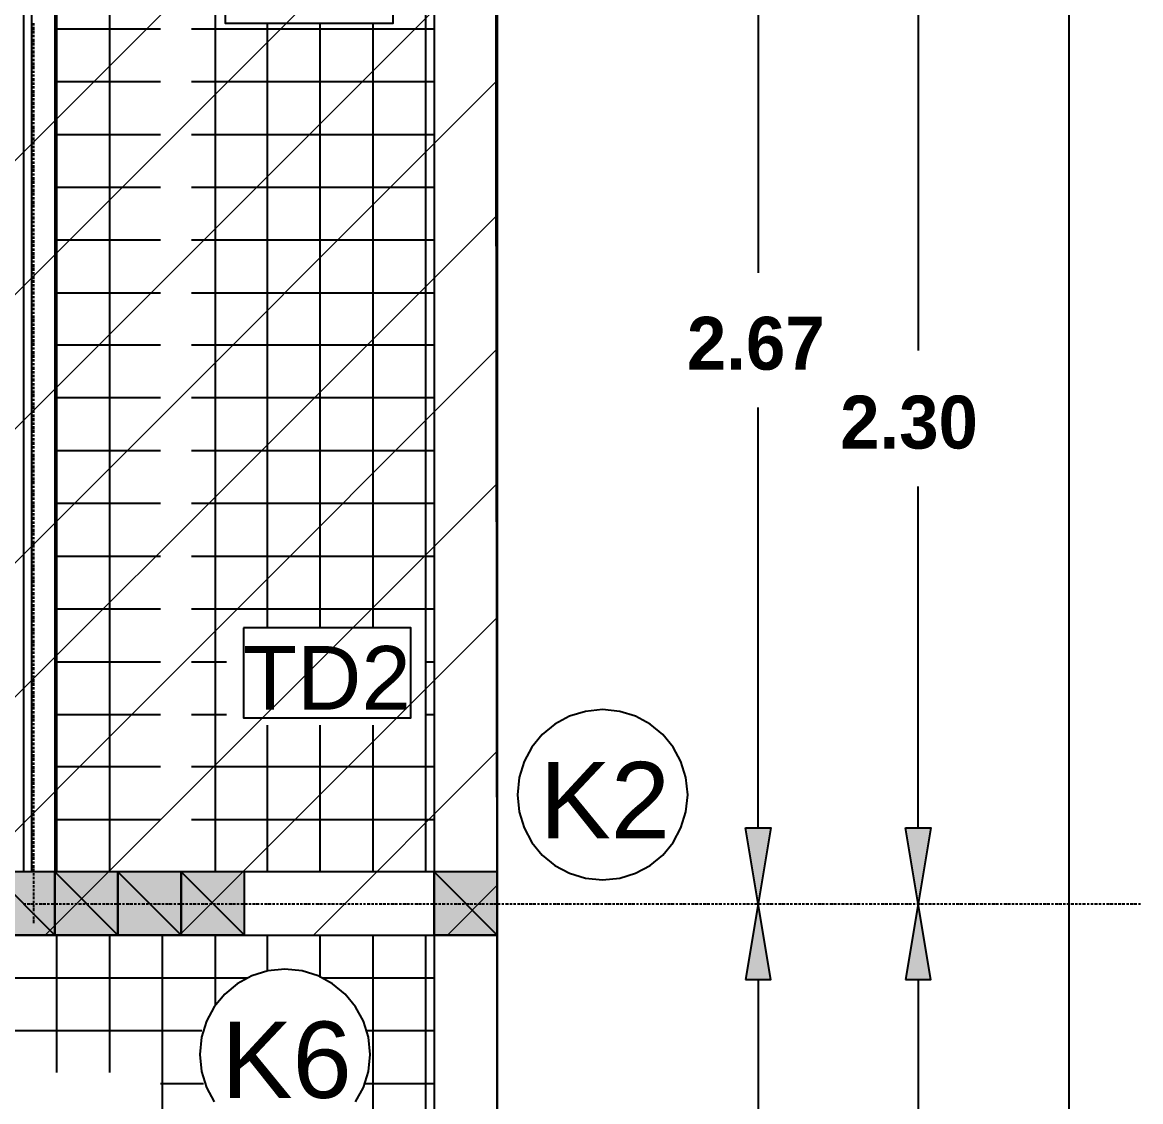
# Model space of a CAD drawing. Header units: metres. Extents: x 2.9 to 42.8, y 1.7 to 28.7.
# Drawn here: x 11.505 to 14.157, y 10.83 to 13.39 of the extents above; entities that cross this region are included whole.
import ezdxf

# ---------------------------------------------------------------- set-up
doc = ezdxf.new("R2010")
doc.units = ezdxf.units.M
for name, color, linetype in [('AMARILLO', 2, 'Continuous'), ('MAGENTA', 6, 'Continuous'), ('NEGRO', 7, 'Continuous'), ('RELLENO_MAGENTA', 6, 'Continuous'), ('RELLENO_ROJO', 1, 'Continuous'), ('ROJO', 1, 'Continuous'), ('TEXTO', 7, 'Continuous')]:
    doc.layers.add(name, color=color, linetype=linetype)
doc.layers.add('RGB_147_149_152', color=7, linetype='Continuous', true_color=0x939598)
doc.styles.add('ArialMT', font='arial.ttf')
doc.styles.add('CityBlueprint', font='cityb___.ttf')

msp = doc.modelspace()

# ---------------------------------------------------------------- hatches: boundary and pattern name
at = {"layer": 'RELLENO_MAGENTA'}
h = msp.add_hatch(color=256, dxfattribs=at)
h.dxf.hatch_style = 1
h.paths.add_polyline_path([(11.5817, 11.3753), (11.4318, 11.3753), (11.5817, 11.2254), (11.5817, 11.3753)])
h.paths.add_polyline_path([(11.4318, 11.3753), (11.5817, 11.2254), (11.4318, 11.2254), (11.4318, 11.3753)])
h = msp.add_hatch(color=256, dxfattribs=at)
h.dxf.hatch_style = 1
h.paths.add_polyline_path([(11.5817, 11.3753), (11.4318, 11.3753), (11.5817, 11.2254), (11.5817, 11.3753)])
h.paths.add_polyline_path([(11.4318, 11.3753), (11.5817, 11.2254), (11.4318, 11.2254), (11.4318, 11.3753)])
h = msp.add_hatch(color=256, dxfattribs=at)
h.dxf.hatch_style = 1
h.paths.add_polyline_path([(11.7316, 11.3753), (11.5817, 11.3753), (11.7316, 11.2254), (11.7316, 11.3753)])
h.paths.add_polyline_path([(11.5817, 11.3753), (11.7316, 11.2254), (11.5817, 11.2254), (11.5817, 11.3753)])
h = msp.add_hatch(color=256, dxfattribs=at)
h.dxf.hatch_style = 1
h.paths.add_polyline_path([(11.8816, 11.3753), (11.7316, 11.3753), (11.8816, 11.2254), (11.8816, 11.3753)])
h.paths.add_polyline_path([(11.7316, 11.3753), (11.8816, 11.2254), (11.7316, 11.2254), (11.7316, 11.3753)])
h = msp.add_hatch(color=256, dxfattribs=at)
h.dxf.hatch_style = 1
h.paths.add_polyline_path([(12.0315, 11.3753), (11.8816, 11.3753), (12.0315, 11.2254), (12.0315, 11.3753)])
h.paths.add_polyline_path([(11.8816, 11.3753), (12.0315, 11.2254), (11.8816, 11.2254), (11.8816, 11.3753)])
h = msp.add_hatch(color=256, dxfattribs=at)
h.dxf.hatch_style = 1
h.paths.add_polyline_path([(12.6312, 11.3753), (12.4813, 11.3753), (12.6312, 11.2254), (12.6312, 11.3753)])
h.paths.add_polyline_path([(12.4813, 11.3753), (12.6312, 11.2254), (12.4813, 11.2254), (12.4813, 11.3753)])
at = {"layer": 'RELLENO_ROJO'}
h = msp.add_hatch(color=256, dxfattribs=at)
h.dxf.hatch_style = 1
h.paths.add_polyline_path([(13.2203, 11.4794), (13.2803, 11.4794), (13.2503, 11.2995), (13.2203, 11.4794)])
h = msp.add_hatch(color=256, dxfattribs=at)
h.dxf.hatch_style = 1
h.paths.add_polyline_path([(13.5996, 11.4794), (13.6596, 11.4794), (13.6296, 11.2995), (13.5996, 11.4794)])
h = msp.add_hatch(color=256, dxfattribs=at)
h.dxf.hatch_style = 1
h.paths.add_polyline_path([(13.2203, 11.1196), (13.2803, 11.1196), (13.2503, 11.2995), (13.2203, 11.1196)])
h = msp.add_hatch(color=256, dxfattribs=at)
h.dxf.hatch_style = 1
h.paths.add_polyline_path([(13.5996, 11.1196), (13.6596, 11.1196), (13.6296, 11.2995), (13.5996, 11.1196)])

# ---------------------------------------------------------------- linework, layer by layer
at = {"layer": 'AMARILLO', "lineweight": -3}
for points in [[(11.527, 16.1749), (11.527, 11.3753)], [(11.5323, 13.3826), (11.5323, 13.3879)], [(11.5323, 13.372), (11.5323, 13.3791)], [(11.5323, 13.3632), (11.5323, 13.3703)], [(12.6312, 13.3809), (12.6312, 13.3879)], [(12.6312, 13.372), (12.6312, 13.3791)], [(12.6312, 13.3632), (12.6312, 13.3685)], [(11.5323, 13.3544), (11.5323, 13.3597)], [(11.5323, 13.3438), (11.5323, 13.3509)], [(11.5323, 13.335), (11.5323, 13.3421)], [(12.6312, 13.3526), (12.6312, 13.3597)], [(12.6312, 13.3438), (12.6312, 13.3509)], [(12.6312, 13.335), (12.6312, 13.3403)], [(11.5323, 13.3262), (11.5323, 13.3315)], [(11.5323, 13.3156), (11.5323, 13.3227)], [(11.5323, 13.3068), (11.5323, 13.3138)], [(12.6312, 13.3262), (12.6312, 13.3315)], [(12.6312, 13.3156), (12.6312, 13.3227)], [(11.5323, 13.298), (11.5323, 13.3033)], [(11.5323, 13.2874), (11.5323, 13.2944)], [(12.6312, 13.3068), (12.6312, 13.3121)], [(12.6312, 13.298), (12.6312, 13.3033)], [(12.6312, 13.2874), (12.6312, 13.2944)], [(11.5323, 13.2786), (11.5323, 13.2856)], [(11.5323, 13.2697), (11.5323, 13.275)], [(11.5323, 13.2609), (11.5323, 13.2662)], [(12.6312, 13.2786), (12.6312, 13.2856)], [(12.6312, 13.2697), (12.6312, 13.275)], [(12.6312, 13.2592), (12.6312, 13.2662)], [(11.5323, 13.2503), (11.5323, 13.2574)], [(11.5323, 13.2415), (11.5323, 13.2468)], [(11.5323, 13.2327), (11.5323, 13.238)], [(12.6312, 13.2503), (12.6312, 13.2574)], [(12.6312, 13.2415), (12.6312, 13.2468)], [(12.6312, 13.2309), (12.6312, 13.238)], [(11.5323, 13.2221), (11.5323, 13.2292)], [(11.5323, 13.2133), (11.5323, 13.2203)], [(11.5323, 13.2045), (11.5323, 13.2098)], [(12.6312, 13.2221), (12.6312, 13.2292)], [(12.6312, 13.2133), (12.6312, 13.2186)], [(12.6312, 13.2027), (12.6312, 13.2098)], [(11.5323, 13.1939), (11.5323, 13.2009)], [(11.5323, 13.1851), (11.5323, 13.1921)], [(11.5323, 13.1762), (11.5323, 13.1815)], [(12.6312, 13.1939), (12.6312, 13.2009)], [(12.6312, 13.1851), (12.6312, 13.1904)], [(12.6312, 13.1762), (12.6312, 13.1815)], [(11.5323, 13.1657), (11.5323, 13.1727)], [(11.5323, 13.1568), (11.5323, 13.1639)], [(12.6312, 13.1657), (12.6312, 13.1727)], [(12.6312, 13.1568), (12.6312, 13.1621)], [(11.5323, 13.148), (11.5323, 13.1533)], [(11.5323, 13.1374), (11.5323, 13.1445)], [(11.5323, 13.1286), (11.5323, 13.1357)], [(12.6312, 13.148), (12.6312, 13.1533)], [(12.6312, 13.1374), (12.6312, 13.1445)], [(12.6312, 13.1286), (12.6312, 13.1339)], [(11.5323, 13.1198), (11.5323, 13.1251)], [(11.5323, 13.1092), (11.5323, 13.1163)], [(11.5323, 13.1004), (11.5323, 13.1075)], [(12.6312, 13.1198), (12.6312, 13.1251)], [(12.6312, 13.1092), (12.6312, 13.1163)], [(12.6312, 13.1004), (12.6312, 13.1075)], [(11.5323, 13.0916), (11.5323, 13.0969)], [(11.5323, 13.0828), (11.5323, 13.0881)], [(11.5323, 13.0722), (11.5323, 13.0792)], [(12.6312, 13.0916), (12.6312, 13.0969)], [(12.6312, 13.081), (12.6312, 13.0881)], [(12.6312, 13.0722), (12.6312, 13.0792)], [(11.5323, 13.0634), (11.5323, 13.0687)], [(11.5323, 13.0545), (11.5323, 13.0598)], [(11.5323, 13.044), (11.5323, 13.051)], [(12.6312, 13.0634), (12.6312, 13.0687)], [(12.6312, 13.0528), (12.6312, 13.0598)], [(12.6312, 13.044), (12.6312, 13.051)], [(11.5323, 13.0351), (11.5323, 13.0422)], [(11.5323, 13.0263), (11.5323, 13.0316)], [(11.5323, 13.0157), (11.5323, 13.0228)], [(12.6312, 13.0351), (12.6312, 13.0404)], [(12.6312, 13.0246), (12.6312, 13.0316)], [(12.6312, 13.0157), (12.6312, 13.0228)], [(11.5323, 13.0069), (11.5323, 13.014)], [(11.5323, 12.9981), (11.5323, 13.0034)], [(12.6312, 13.0069), (12.6312, 13.0122)], [(12.6312, 12.9981), (12.6312, 13.0034)], [(11.5323, 12.9875), (11.5323, 12.9946)], [(11.5323, 12.9787), (11.5323, 12.9858)], [(11.5323, 12.9699), (11.5323, 12.9752)], [(12.6312, 12.9875), (12.6312, 12.9946)], [(12.6312, 12.9787), (12.6312, 12.984)], [(12.6312, 12.9699), (12.6312, 12.9752)], [(11.5323, 12.9593), (11.5323, 12.9663)], [(11.5323, 12.9505), (11.5323, 12.9575)], [(11.5323, 12.9417), (11.5323, 12.9469)], [(12.6312, 12.9593), (12.6312, 12.9663)], [(12.6312, 12.9505), (12.6312, 12.9558)], [(12.6312, 12.9417), (12.6312, 12.9469)], [(11.5323, 12.9328), (11.5323, 12.9381)], [(11.5323, 12.9223), (11.5323, 12.9293)], [(11.5323, 12.9134), (11.5323, 12.9187)], [(12.6312, 12.9311), (12.6312, 12.9381)], [(12.6312, 12.9223), (12.6312, 12.9293)], [(12.6312, 12.9134), (12.6312, 12.9187)], [(11.5323, 12.9046), (11.5323, 12.9099)], [(11.5323, 12.894), (11.5323, 12.9011)], [(11.5323, 12.8852), (11.5323, 12.8905)], [(12.6312, 12.9028), (12.6312, 12.9099)], [(12.6312, 12.894), (12.6312, 12.9011)], [(12.6312, 12.8852), (12.6312, 12.8905)], [(11.5323, 12.8764), (11.5323, 12.8817)], [(11.5323, 12.8658), (11.5323, 12.8729)], [(11.5323, 12.857), (11.5323, 12.864)], [(12.6312, 12.8746), (12.6312, 12.8817)], [(12.6312, 12.8658), (12.6312, 12.8729)], [(11.5323, 12.8482), (11.5323, 12.8535)], [(11.5323, 12.8376), (11.5323, 12.8446)], [(12.6312, 12.857), (12.6312, 12.8623)], [(12.6312, 12.8464), (12.6312, 12.8535)], [(12.6312, 12.8376), (12.6312, 12.8446)], [(11.5323, 12.8288), (11.5323, 12.8358)], [(11.5323, 12.8199), (11.5323, 12.8252)], [(11.5323, 12.8094), (11.5323, 12.8164)], [(12.6312, 12.8288), (12.6312, 12.8341)], [(12.6312, 12.8199), (12.6312, 12.8252)], [(12.6312, 12.8094), (12.6312, 12.8164)], [(11.5323, 12.8005), (11.5323, 12.8076)], [(11.5323, 12.7917), (11.5323, 12.797)], [(11.5323, 12.7811), (11.5323, 12.7882)], [(12.6312, 12.8005), (12.6312, 12.8058)], [(12.6312, 12.7917), (12.6312, 12.797)], [(12.6312, 12.7811), (12.6312, 12.7882)], [(11.5323, 12.7723), (11.5323, 12.7794)], [(11.5323, 12.7635), (11.5323, 12.7688)], [(11.5323, 12.7547), (11.5323, 12.76)], [(12.6312, 12.7723), (12.6312, 12.7776)], [(12.6312, 12.7635), (12.6312, 12.7688)], [(12.6312, 12.7529), (12.6312, 12.76)], [(11.5323, 12.7441), (11.5323, 12.7512)], [(11.5323, 12.7353), (11.5323, 12.7406)], [(11.5323, 12.7265), (11.5323, 12.7317)], [(12.6312, 12.7441), (12.6312, 12.7512)], [(12.6312, 12.7353), (12.6312, 12.7406)], [(12.6312, 12.7247), (12.6312, 12.7317)], [(11.5323, 12.7159), (11.5323, 12.7229)], [(11.5323, 12.7071), (11.5323, 12.7123)], [(11.5323, 12.6982), (11.5323, 12.7035)], [(12.6312, 12.7159), (12.6312, 12.7229)], [(12.6312, 12.7071), (12.6312, 12.7123)], [(12.6312, 12.6965), (12.6312, 12.7035)], [(11.5323, 12.6877), (11.5323, 12.6947)], [(11.5323, 12.6788), (11.5323, 12.6859)], [(12.6312, 12.6877), (12.6312, 12.6947)], [(12.6312, 12.6788), (12.6312, 12.6841)], [(11.5323, 12.67), (11.5323, 12.6753)], [(11.5323, 12.6594), (11.5323, 12.6665)], [(11.5323, 12.6506), (11.5323, 12.6577)], [(12.6312, 12.6683), (12.6312, 12.6753)], [(12.6312, 12.6594), (12.6312, 12.6665)], [(12.6312, 12.6506), (12.6312, 12.6559)], [(11.5323, 12.6418), (11.5323, 12.6471)], [(11.5323, 12.6312), (11.5323, 12.6383)], [(11.5323, 12.6224), (11.5323, 12.6294)], [(12.6312, 12.6418), (12.6312, 12.6471)], [(12.6312, 12.6312), (12.6312, 12.6383)], [(12.6312, 12.6224), (12.6312, 12.6277)], [(11.5323, 12.6136), (11.5323, 12.6189)], [(11.5323, 12.603), (11.5323, 12.61)], [(11.5323, 12.5942), (11.5323, 12.6012)], [(12.6312, 12.6136), (12.6312, 12.6189)], [(12.6312, 12.603), (12.6312, 12.61)], [(12.6312, 12.5942), (12.6312, 12.6012)], [(11.5323, 12.5853), (11.5323, 12.5906)], [(11.5323, 12.5765), (11.5323, 12.5818)], [(11.5323, 12.5659), (11.5323, 12.573)], [(12.6312, 12.5853), (12.6312, 12.5906)], [(12.6312, 12.5748), (12.6312, 12.5818)], [(12.6312, 12.5659), (12.6312, 12.573)], [(11.5323, 12.5571), (11.5323, 12.5624)], [(11.5323, 12.5483), (11.5323, 12.5536)], [(11.5323, 12.5377), (11.5323, 12.5448)], [(12.6312, 12.5571), (12.6312, 12.5624)], [(12.6312, 12.5465), (12.6312, 12.5536)], [(12.6312, 12.5377), (12.6312, 12.5448)], [(11.5323, 12.5289), (11.5323, 12.5342)], [(11.5323, 12.5201), (11.5323, 12.5254)], [(12.6312, 12.5289), (12.6312, 12.5342)], [(12.6312, 12.5183), (12.6312, 12.5254)], [(11.5323, 12.5095), (11.5323, 12.5166)], [(11.5323, 12.5007), (11.5323, 12.5077)], [(11.5323, 12.4919), (11.5323, 12.4972)], [(12.6312, 12.5095), (12.6312, 12.5166)], [(12.6312, 12.5007), (12.6312, 12.506)], [(12.6312, 12.4901), (12.6312, 12.4972)], [(11.5323, 12.4813), (11.5323, 12.4883)], [(11.5323, 12.4725), (11.5323, 12.4795)], [(11.5323, 12.4636), (11.5323, 12.4689)], [(12.6312, 12.4813), (12.6312, 12.4883)], [(12.6312, 12.4725), (12.6312, 12.4778)], [(12.6312, 12.4636), (12.6312, 12.4689)], [(11.5323, 12.4531), (11.5323, 12.4601)], [(11.5323, 12.4442), (11.5323, 12.4513)], [(11.5323, 12.4354), (11.5323, 12.4407)], [(12.6312, 12.4531), (12.6312, 12.4601)], [(12.6312, 12.4442), (12.6312, 12.4495)], [(12.6312, 12.4354), (12.6312, 12.4407)], [(11.5323, 12.4248), (11.5323, 12.4319)], [(11.5323, 12.416), (11.5323, 12.4231)], [(11.5323, 12.4072), (11.5323, 12.4125)], [(12.6312, 12.4248), (12.6312, 12.4319)], [(12.6312, 12.416), (12.6312, 12.4231)], [(12.6312, 12.4072), (12.6312, 12.4125)], [(11.5323, 12.3984), (11.5323, 12.4037)], [(11.5323, 12.3878), (11.5323, 12.3948)], [(12.6312, 12.3966), (12.6312, 12.4037)], [(12.6312, 12.3878), (12.6312, 12.3948)], [(11.5323, 12.379), (11.5323, 12.3843)], [(11.5323, 12.3702), (11.5323, 12.3754)], [(11.5323, 12.3596), (11.5323, 12.3666)], [(12.6312, 12.379), (12.6312, 12.3843)], [(12.6312, 12.3684), (12.6312, 12.3754)], [(12.6312, 12.3596), (12.6312, 12.3666)], [(11.5323, 12.3507), (11.5323, 12.3578)], [(11.5323, 12.3419), (11.5323, 12.3472)], [(11.5323, 12.3313), (11.5323, 12.3384)], [(12.6312, 12.3507), (12.6312, 12.356)], [(12.6312, 12.3402), (12.6312, 12.3472)], [(12.6312, 12.3313), (12.6312, 12.3384)], [(11.5323, 12.3225), (11.5323, 12.3296)], [(11.5323, 12.3137), (11.5323, 12.319)], [(11.5323, 12.3031), (11.5323, 12.3102)], [(12.6312, 12.3225), (12.6312, 12.3278)], [(12.6312, 12.3137), (12.6312, 12.319)], [(12.6312, 12.3031), (12.6312, 12.3102)], [(11.5323, 12.2943), (11.5323, 12.3014)], [(11.5323, 12.2855), (11.5323, 12.2908)], [(11.5323, 12.2749), (11.5323, 12.282)], [(12.6312, 12.2943), (12.6312, 12.2996)], [(12.6312, 12.2855), (12.6312, 12.2908)], [(12.6312, 12.2749), (12.6312, 12.282)], [(11.5323, 12.2661), (11.5323, 12.2731)], [(11.5323, 12.2573), (11.5323, 12.2626)], [(11.5323, 12.2467), (11.5323, 12.2537)], [(12.6312, 12.2661), (12.6312, 12.2714)], [(12.6312, 12.2573), (12.6312, 12.2626)], [(12.6312, 12.2467), (12.6312, 12.2537)], [(11.5323, 12.2379), (11.5323, 12.2449)], [(11.5323, 12.229), (11.5323, 12.2343)], [(12.6312, 12.2379), (12.6312, 12.2449)], [(12.6312, 12.229), (12.6312, 12.2343)], [(11.5323, 12.2202), (11.5323, 12.2255)], [(11.5323, 12.2096), (11.5323, 12.2167)], [(11.5323, 12.2008), (11.5323, 12.2061)], [(12.6312, 12.2185), (12.6312, 12.2255)], [(12.6312, 12.2096), (12.6312, 12.2167)], [(12.6312, 12.2008), (12.6312, 12.2061)], [(11.5323, 12.192), (11.5323, 12.1973)], [(11.5323, 12.1814), (11.5323, 12.1885)], [(11.5323, 12.1726), (11.5323, 12.1797)], [(12.6312, 12.1902), (12.6312, 12.1973)], [(12.6312, 12.1814), (12.6312, 12.1885)], [(12.6312, 12.1726), (12.6312, 12.1779)], [(11.5323, 12.1638), (11.5323, 12.1691)], [(11.5323, 12.1532), (11.5323, 12.1603)], [(11.5323, 12.1444), (11.5323, 12.1514)], [(12.6312, 12.162), (12.6312, 12.1691)], [(12.6312, 12.1532), (12.6312, 12.1603)], [(12.6312, 12.1444), (12.6312, 12.1497)], [(11.5323, 12.1356), (11.5323, 12.1408)], [(11.5323, 12.125), (11.5323, 12.132)], [(11.5323, 12.1162), (11.5323, 12.1232)], [(12.6312, 12.1356), (12.6312, 12.1408)], [(12.6312, 12.125), (12.6312, 12.132)], [(12.6312, 12.1162), (12.6312, 12.1214)], [(11.5323, 12.1073), (11.5323, 12.1126)], [(11.5323, 12.0968), (11.5323, 12.1038)], [(11.5323, 12.0879), (11.5323, 12.095)], [(12.6312, 12.1073), (12.6312, 12.1126)], [(12.6312, 12.0968), (12.6312, 12.1038)], [(11.5323, 12.0791), (11.5323, 12.0844)], [(11.5323, 12.0685), (11.5323, 12.0756)], [(12.6312, 12.0879), (12.6312, 12.0932)], [(12.6312, 12.0791), (12.6312, 12.0844)], [(12.6312, 12.0685), (12.6312, 12.0756)], [(11.5323, 12.0597), (11.5323, 12.0668)], [(11.5323, 12.0509), (11.5323, 12.0562)], [(11.5323, 12.0421), (11.5323, 12.0474)], [(12.6312, 12.0597), (12.6312, 12.0668)], [(12.6312, 12.0509), (12.6312, 12.0562)], [(12.6312, 12.0403), (12.6312, 12.0474)], [(11.5323, 12.0315), (11.5323, 12.0385)], [(11.5323, 12.0227), (11.5323, 12.028)], [(11.5323, 12.0138), (11.5323, 12.0191)], [(12.6312, 12.0315), (12.6312, 12.0385)], [(12.6312, 12.0227), (12.6312, 12.028)], [(12.6312, 12.0121), (12.6312, 12.0191)], [(11.5323, 12.0033), (11.5323, 12.0103)], [(11.5323, 11.9944), (11.5323, 12.0015)], [(11.5323, 11.9856), (11.5323, 11.9909)], [(12.6312, 12.0033), (12.6312, 12.0103)], [(12.6312, 11.9944), (12.6312, 11.9997)], [(12.6312, 11.9839), (12.6312, 11.9909)], [(11.5323, 11.975), (11.5323, 11.9821)], [(11.5323, 11.9662), (11.5323, 11.9733)], [(11.5323, 11.9574), (11.5323, 11.9627)], [(12.6312, 11.975), (12.6312, 11.9821)], [(12.6312, 11.9662), (12.6312, 11.9715)], [(12.6312, 11.9574), (12.6312, 11.9627)], [(11.5323, 11.9468), (11.5323, 11.9539)], [(11.5323, 11.938), (11.5323, 11.9451)], [(11.5323, 11.9292), (11.5323, 11.9345)], [(12.6312, 11.9468), (12.6312, 11.9539)], [(12.6312, 11.938), (12.6312, 11.9433)], [(12.6312, 11.9292), (12.6312, 11.9345)], [(11.5323, 11.9186), (11.5323, 11.9257)], [(11.5323, 11.9098), (11.5323, 11.9168)], [(12.6312, 11.9186), (12.6312, 11.9257)], [(12.6312, 11.9098), (12.6312, 11.9151)], [(11.5323, 11.901), (11.5323, 11.9062)], [(11.5323, 11.8921), (11.5323, 11.8974)], [(11.5323, 11.8816), (11.5323, 11.8886)], [(12.6312, 11.901), (12.6312, 11.9062)], [(12.6312, 11.8904), (12.6312, 11.8974)], [(12.6312, 11.8816), (12.6312, 11.8886)], [(11.5323, 11.8727), (11.5323, 11.878)], [(11.5323, 11.8639), (11.5323, 11.8692)], [(11.5323, 11.8533), (11.5323, 11.8604)], [(12.6312, 11.8727), (12.6312, 11.878)], [(12.6312, 11.8622), (12.6312, 11.8692)], [(12.6312, 11.8533), (12.6312, 11.8604)], [(11.5323, 11.8445), (11.5323, 11.8498)], [(11.5323, 11.8357), (11.5323, 11.841)], [(11.5323, 11.8251), (11.5323, 11.8322)], [(12.6312, 11.8445), (12.6312, 11.8498)], [(12.6312, 11.8339), (12.6312, 11.841)], [(12.6312, 11.8251), (12.6312, 11.8322)], [(11.5323, 11.8163), (11.5323, 11.8233)], [(11.5323, 11.8075), (11.5323, 11.8128)], [(11.5323, 11.7969), (11.5323, 11.8039)], [(12.6312, 11.8163), (12.6312, 11.8216)], [(12.6312, 11.8057), (12.6312, 11.8128)], [(12.6312, 11.7969), (12.6312, 11.8039)], [(11.5323, 11.7881), (11.5323, 11.7951)], [(11.5323, 11.7793), (11.5323, 11.7845)], [(11.5323, 11.7687), (11.5323, 11.7757)], [(12.6312, 11.7881), (12.6312, 11.7934)], [(12.6312, 11.7793), (12.6312, 11.7845)], [(12.6312, 11.7687), (12.6312, 11.7757)], [(11.5323, 11.7598), (11.5323, 11.7669)], [(11.5323, 11.751), (11.5323, 11.7563)], [(12.6312, 11.7598), (12.6312, 11.7651)], [(12.6312, 11.751), (12.6312, 11.7563)], [(11.5323, 11.7404), (11.5323, 11.7475)], [(11.5323, 11.7316), (11.5323, 11.7387)], [(11.5323, 11.7228), (11.5323, 11.7281)], [(12.6312, 11.7404), (12.6312, 11.7475)], [(12.6312, 11.7316), (12.6312, 11.7369)], [(12.6312, 11.7228), (12.6312, 11.7281)], [(11.5323, 11.714), (11.5323, 11.7193)], [(11.5323, 11.7034), (11.5323, 11.7105)], [(11.5323, 11.6946), (11.5323, 11.6999)], [(12.6312, 11.7122), (12.6312, 11.7193)], [(12.6312, 11.7034), (12.6312, 11.7105)], [(12.6312, 11.6946), (12.6312, 11.6999)], [(11.5323, 11.6858), (11.5323, 11.6911)], [(11.5323, 11.6752), (11.5323, 11.6822)], [(11.5323, 11.6664), (11.5323, 11.6717)], [(12.6312, 11.684), (12.6312, 11.6911)], [(12.6312, 11.6752), (12.6312, 11.6822)], [(12.6312, 11.6664), (12.6312, 11.6717)], [(11.5323, 11.6575), (11.5323, 11.6628)], [(11.5323, 11.647), (11.5323, 11.654)], [(11.5323, 11.6381), (11.5323, 11.6452)], [(12.6312, 11.6558), (12.6312, 11.6628)], [(12.6312, 11.647), (12.6312, 11.654)], [(12.6312, 11.6381), (12.6312, 11.6434)], [(11.5323, 11.6293), (11.5323, 11.6346)], [(11.5323, 11.6187), (11.5323, 11.6258)], [(11.5323, 11.6099), (11.5323, 11.617)], [(12.6312, 11.6276), (12.6312, 11.6346)], [(12.6312, 11.6187), (12.6312, 11.6258)], [(11.5323, 11.6011), (11.5323, 11.6064)], [(11.5323, 11.5905), (11.5323, 11.5976)], [(12.6312, 11.6099), (12.6312, 11.6152)], [(12.6312, 11.6011), (12.6312, 11.6064)], [(12.6312, 11.5905), (12.6312, 11.5976)], [(11.5323, 11.5817), (11.5323, 11.5887)], [(11.5323, 11.5729), (11.5323, 11.5782)], [(11.5323, 11.5623), (11.5323, 11.5693)], [(12.6312, 11.5817), (12.6312, 11.587)], [(12.6312, 11.5729), (12.6312, 11.5782)], [(12.6312, 11.5623), (12.6312, 11.5693)], [(11.5323, 11.5535), (11.5323, 11.5605)], [(11.5323, 11.5447), (11.5323, 11.5499)], [(11.5323, 11.5358), (11.5323, 11.5411)], [(12.6312, 11.5535), (12.6312, 11.5605)], [(12.6312, 11.5447), (12.6312, 11.5499)], [(12.6312, 11.5341), (12.6312, 11.5411)], [(11.5323, 11.5253), (11.5323, 11.5323)], [(11.5323, 11.5164), (11.5323, 11.5217)], [(11.5323, 11.5076), (11.5323, 11.5129)], [(12.6312, 11.5253), (12.6312, 11.5323)], [(12.6312, 11.5164), (12.6312, 11.5217)], [(12.6312, 11.5058), (12.6312, 11.5129)], [(11.5323, 11.497), (11.5323, 11.5041)], [(11.5323, 11.4882), (11.5323, 11.4935)], [(11.5323, 11.4794), (11.5323, 11.4847)], [(12.6312, 11.497), (12.6312, 11.5041)], [(12.6312, 11.4882), (12.6312, 11.4935)], [(12.6312, 11.4776), (12.6312, 11.4847)], [(11.5323, 11.4688), (11.5323, 11.4759)], [(11.5323, 11.46), (11.5323, 11.467)], [(12.6312, 11.4688), (12.6312, 11.4759)], [(12.6312, 11.46), (12.6312, 11.4653)], [(11.5323, 11.4512), (11.5323, 11.4565)], [(11.5323, 11.4406), (11.5323, 11.4476)], [(11.5323, 11.4318), (11.5323, 11.4388)], [(12.6312, 11.4494), (12.6312, 11.4565)], [(12.6312, 11.4406), (12.6312, 11.4476)], [(12.6312, 11.4318), (12.6312, 11.4371)], [(11.5323, 11.4229), (11.5323, 11.4282)], [(11.5323, 11.4124), (11.5323, 11.4194)], [(11.5323, 11.4035), (11.5323, 11.4106)], [(12.6312, 11.4229), (12.6312, 11.4282)], [(12.6312, 11.4124), (12.6312, 11.4194)], [(12.6312, 11.4035), (12.6312, 11.4088)], [(11.5323, 11.3947), (11.5323, 11.4)], [(11.5323, 11.3841), (11.5323, 11.3912)], [(11.5323, 11.3753), (11.5323, 11.3824)], [(12.6312, 11.3947), (12.6312, 11.4)], [(12.6312, 11.3841), (12.6312, 11.3912)], [(12.6312, 11.3753), (12.6312, 11.3824)], [(11.5323, 11.3665), (11.5323, 11.3718)], [(11.5323, 11.3577), (11.5323, 11.363)], [(11.5323, 11.3471), (11.5323, 11.3542)], [(12.6312, 11.3665), (12.6312, 11.3718)], [(12.6312, 11.3559), (12.6312, 11.363)], [(12.6312, 11.3471), (12.6312, 11.3542)], [(11.5323, 11.3383), (11.5323, 11.3436)], [(11.5323, 11.3295), (11.5323, 11.3348)], [(11.5323, 11.3189), (11.5323, 11.3259)], [(12.6312, 11.3383), (12.6312, 11.3436)], [(12.6312, 11.3277), (12.6312, 11.3348)], [(12.6312, 11.3189), (12.6312, 11.3259)], [(11.5076, 11.2995), (11.5129, 11.2995)], [(11.5164, 11.2995), (11.5235, 11.2995)], [(11.5253, 11.2995), (11.5323, 11.2995)], [(11.5323, 11.3101), (11.5323, 11.3171)], [(11.5323, 11.3012), (11.5323, 11.3065)], [(11.5358, 11.2995), (11.5411, 11.2995)], [(11.5447, 11.2995), (11.5517, 11.2995)], [(11.5535, 11.2995), (11.5605, 11.2995)], [(11.5641, 11.2995), (11.5693, 11.2995)], [(11.5729, 11.2995), (11.5799, 11.2995)], [(11.5817, 11.2995), (11.5887, 11.2995)], [(11.5923, 11.2995), (11.5976, 11.2995)], [(11.6011, 11.2995), (11.6064, 11.2995)], [(11.6099, 11.2995), (11.617, 11.2995)], [(11.6205, 11.2995), (11.6258, 11.2995)], [(11.6293, 11.2995), (11.6346, 11.2995)], [(11.6381, 11.2995), (11.6452, 11.2995)], [(11.6487, 11.2995), (11.654, 11.2995)], [(11.6575, 11.2995), (11.6628, 11.2995)], [(11.6664, 11.2995), (11.6734, 11.2995)], [(11.6752, 11.2995), (11.6822, 11.2995)], [(11.6858, 11.2995), (11.6911, 11.2995)], [(11.6946, 11.2995), (11.7016, 11.2995)], [(11.7034, 11.2995), (11.7105, 11.2995)], [(11.714, 11.2995), (11.7193, 11.2995)], [(11.7228, 11.2995), (11.7299, 11.2995)], [(11.7316, 11.2995), (11.7387, 11.2995)], [(11.7422, 11.2995), (11.7475, 11.2995)], [(11.751, 11.2995), (11.7581, 11.2995)], [(11.7598, 11.2995), (11.7669, 11.2995)], [(11.7704, 11.2995), (11.7757, 11.2995)], [(11.7792, 11.2995), (11.7845, 11.2995)], [(11.7881, 11.2995), (11.7951, 11.2995)], [(11.7987, 11.2995), (11.8039, 11.2995)], [(11.8075, 11.2995), (11.8128, 11.2995)], [(11.8163, 11.2995), (11.8233, 11.2995)], [(11.8251, 11.2995), (11.8322, 11.2995)], [(11.8357, 11.2995), (11.841, 11.2995)], [(11.8445, 11.2995), (11.8516, 11.2995)], [(11.8533, 11.2995), (11.8604, 11.2995)], [(11.8639, 11.2995), (11.8692, 11.2995)], [(11.8727, 11.2995), (11.8798, 11.2995)], [(11.8816, 11.2995), (11.8886, 11.2995)], [(11.8921, 11.2995), (11.8974, 11.2995)], [(11.901, 11.2995), (11.908, 11.2995)], [(11.9098, 11.2995), (11.9168, 11.2995)], [(11.9204, 11.2995), (11.9257, 11.2995)], [(11.9292, 11.2995), (11.9362, 11.2995)], [(11.938, 11.2995), (11.9451, 11.2995)], [(11.9486, 11.2995), (11.9539, 11.2995)], [(11.9574, 11.2995), (11.9627, 11.2995)], [(11.9662, 11.2995), (11.9733, 11.2995)], [(11.9768, 11.2995), (11.9821, 11.2995)], [(11.9856, 11.2995), (11.9909, 11.2995)], [(11.9944, 11.2995), (12.0015, 11.2995)], [(12.0033, 11.2995), (12.0103, 11.2995)], [(12.0138, 11.2995), (12.0191, 11.2995)], [(12.0227, 11.2995), (12.0297, 11.2995)], [(12.0315, 11.2995), (12.0385, 11.2995)], [(12.0421, 11.2995), (12.0474, 11.2995)], [(12.0509, 11.2995), (12.0579, 11.2995)], [(12.0597, 11.2995), (12.0668, 11.2995)], [(12.0703, 11.2995), (12.0756, 11.2995)], [(12.0791, 11.2995), (12.0862, 11.2995)], [(12.0879, 11.2995), (12.095, 11.2995)], [(12.0985, 11.2995), (12.1038, 11.2995)], [(12.1073, 11.2995), (12.1126, 11.2995)], [(12.1162, 11.2995), (12.1232, 11.2995)], [(12.1267, 11.2995), (12.132, 11.2995)], [(12.1356, 11.2995), (12.1408, 11.2995)], [(12.1444, 11.2995), (12.1514, 11.2995)], [(12.155, 11.2995), (12.1603, 11.2995)], [(12.1638, 11.2995), (12.1691, 11.2995)], [(12.1726, 11.2995), (12.1797, 11.2995)], [(12.1814, 11.2995), (12.1885, 11.2995)], [(12.192, 11.2995), (12.1973, 11.2995)], [(12.2008, 11.2995), (12.2079, 11.2995)], [(12.2096, 11.2995), (12.2167, 11.2995)], [(12.2202, 11.2995), (12.2255, 11.2995)], [(12.229, 11.2995), (12.2361, 11.2995)], [(12.2379, 11.2995), (12.2449, 11.2995)], [(12.2484, 11.2995), (12.2537, 11.2995)], [(12.2573, 11.2995), (12.2643, 11.2995)], [(12.2661, 11.2995), (12.2731, 11.2995)], [(12.2767, 11.2995), (12.282, 11.2995)], [(12.2855, 11.2995), (12.2908, 11.2995)], [(12.2943, 11.2995), (12.3014, 11.2995)], [(12.3049, 11.2995), (12.3102, 11.2995)], [(12.3137, 11.2995), (12.319, 11.2995)], [(12.3225, 11.2995), (12.3296, 11.2995)], [(12.3331, 11.2995), (12.3384, 11.2995)], [(12.3419, 11.2995), (12.3472, 11.2995)], [(12.3508, 11.2995), (12.3578, 11.2995)], [(12.3596, 11.2995), (12.3666, 11.2995)], [(12.3702, 11.2995), (12.3754, 11.2995)], [(12.379, 11.2995), (12.386, 11.2995)], [(12.3878, 11.2995), (12.3948, 11.2995)], [(12.3984, 11.2995), (12.4037, 11.2995)], [(12.4072, 11.2995), (12.4142, 11.2995)], [(12.416, 11.2995), (12.4231, 11.2995)], [(12.4266, 11.2995), (12.4319, 11.2995)], [(12.4354, 11.2995), (12.4425, 11.2995)], [(12.4442, 11.2995), (12.4513, 11.2995)], [(12.4548, 11.2995), (12.4601, 11.2995)], [(12.4636, 11.2995), (12.4689, 11.2995)], [(12.4725, 11.2995), (12.4795, 11.2995)], [(12.483, 11.2995), (12.4883, 11.2995)], [(12.4919, 11.2995), (12.4972, 11.2995)], [(12.5007, 11.2995), (12.5077, 11.2995)], [(12.5113, 11.2995), (12.5166, 11.2995)], [(12.5201, 11.2995), (12.5254, 11.2995)], [(12.5289, 11.2995), (12.536, 11.2995)], [(12.5377, 11.2995), (12.5448, 11.2995)], [(12.5483, 11.2995), (12.5536, 11.2995)], [(12.5571, 11.2995), (12.5642, 11.2995)], [(12.5659, 11.2995), (12.573, 11.2995)], [(12.5765, 11.2995), (12.5818, 11.2995)], [(12.5853, 11.2995), (12.5924, 11.2995)], [(12.5942, 11.2995), (12.6012, 11.2995)], [(12.6048, 11.2995), (12.61, 11.2995)], [(12.6136, 11.2995), (12.6206, 11.2995)], [(12.6224, 11.2995), (12.6294, 11.2995)], [(12.6312, 11.3101), (12.6312, 11.3153)], [(12.6312, 11.2995), (12.6312, 11.3065)], [(12.633, 11.2995), (12.6383, 11.2995)], [(12.6418, 11.2995), (12.6471, 11.2995)], [(12.6506, 11.2995), (12.6577, 11.2995)], [(12.6612, 11.2995), (12.6665, 11.2995)], [(12.67, 11.2995), (12.6753, 11.2995)], [(12.6788, 11.2995), (12.6859, 11.2995)], [(12.6877, 11.2995), (12.6947, 11.2995)], [(12.6982, 11.2995), (12.7035, 11.2995)], [(12.7071, 11.2995), (12.7141, 11.2995)], [(12.7159, 11.2995), (12.7229, 11.2995)], [(12.7265, 11.2995), (12.7317, 11.2995)], [(12.7353, 11.2995), (12.7423, 11.2995)], [(12.7441, 11.2995), (12.7512, 11.2995)], [(12.7547, 11.2995), (12.76, 11.2995)], [(12.7635, 11.2995), (12.7706, 11.2995)], [(12.7723, 11.2995), (12.7794, 11.2995)], [(12.7829, 11.2995), (12.7882, 11.2995)], [(12.7917, 11.2995), (12.7988, 11.2995)], [(12.8005, 11.2995), (12.8076, 11.2995)], [(12.8111, 11.2995), (12.8164, 11.2995)], [(12.8199, 11.2995), (12.8252, 11.2995)], [(12.8288, 11.2995), (12.8358, 11.2995)], [(12.8393, 11.2995), (12.8446, 11.2995)], [(12.8482, 11.2995), (12.8535, 11.2995)], [(12.857, 11.2995), (12.864, 11.2995)], [(12.8658, 11.2995), (12.8729, 11.2995)], [(12.8764, 11.2995), (12.8817, 11.2995)], [(12.8852, 11.2995), (12.8923, 11.2995)], [(12.894, 11.2995), (12.9011, 11.2995)], [(12.9046, 11.2995), (12.9099, 11.2995)], [(12.9134, 11.2995), (12.9205, 11.2995)], [(12.9223, 11.2995), (12.9293, 11.2995)], [(12.9328, 11.2995), (12.9381, 11.2995)], [(12.9417, 11.2995), (12.9487, 11.2995)], [(12.9505, 11.2995), (12.9575, 11.2995)], [(12.9611, 11.2995), (12.9663, 11.2995)], [(12.9699, 11.2995), (12.9752, 11.2995)], [(12.9787, 11.2995), (12.9858, 11.2995)], [(12.9893, 11.2995), (12.9946, 11.2995)], [(12.9981, 11.2995), (13.0034, 11.2995)], [(13.0069, 11.2995), (13.014, 11.2995)], [(13.0175, 11.2995), (13.0228, 11.2995)], [(13.0263, 11.2995), (13.0316, 11.2995)], [(13.0351, 11.2995), (13.0422, 11.2995)], [(13.044, 11.2995), (13.051, 11.2995)], [(13.0545, 11.2995), (13.0598, 11.2995)], [(13.0634, 11.2995), (13.0704, 11.2995)], [(13.0722, 11.2995), (13.0792, 11.2995)], [(13.0828, 11.2995), (13.0881, 11.2995)], [(13.0916, 11.2995), (13.0986, 11.2995)], [(13.1004, 11.2995), (13.1075, 11.2995)], [(13.111, 11.2995), (13.1163, 11.2995)], [(13.1198, 11.2995), (13.1269, 11.2995)], [(13.1286, 11.2995), (13.1357, 11.2995)], [(13.1392, 11.2995), (13.1445, 11.2995)], [(13.148, 11.2995), (13.1533, 11.2995)], [(13.1568, 11.2995), (13.1639, 11.2995)], [(13.1674, 11.2995), (13.1727, 11.2995)], [(13.1762, 11.2995), (13.1815, 11.2995)], [(13.1851, 11.2995), (13.1921, 11.2995)], [(13.1957, 11.2995), (13.2009, 11.2995)], [(13.2045, 11.2995), (13.2098, 11.2995)], [(13.2133, 11.2995), (13.2203, 11.2995)], [(13.2221, 11.2995), (13.2292, 11.2995)], [(13.2327, 11.2995), (13.238, 11.2995)], [(13.2415, 11.2995), (13.2486, 11.2995)], [(13.2503, 11.2995), (13.2574, 11.2995)], [(13.2609, 11.2995), (13.2662, 11.2995)], [(13.2697, 11.2995), (13.2768, 11.2995)], [(13.2786, 11.2995), (13.2856, 11.2995)], [(13.2891, 11.2995), (13.2944, 11.2995)], [(13.298, 11.2995), (13.305, 11.2995)], [(13.3068, 11.2995), (13.3138, 11.2995)], [(13.3174, 11.2995), (13.3227, 11.2995)], [(13.3262, 11.2995), (13.3315, 11.2995)], [(13.335, 11.2995), (13.3421, 11.2995)], [(13.3456, 11.2995), (13.3509, 11.2995)], [(13.3544, 11.2995), (13.3597, 11.2995)], [(13.3632, 11.2995), (13.3703, 11.2995)], [(13.3738, 11.2995), (13.3791, 11.2995)], [(13.3826, 11.2995), (13.3879, 11.2995)], [(13.3914, 11.2995), (13.3985, 11.2995)], [(13.4003, 11.2995), (13.4073, 11.2995)], [(13.4108, 11.2995), (13.4161, 11.2995)], [(13.4197, 11.2995), (13.4267, 11.2995)], [(13.4285, 11.2995), (13.4355, 11.2995)], [(13.4391, 11.2995), (13.4444, 11.2995)], [(13.4479, 11.2995), (13.4549, 11.2995)], [(13.4567, 11.2995), (13.4638, 11.2995)], [(13.4673, 11.2995), (13.4726, 11.2995)], [(13.4761, 11.2995), (13.4832, 11.2995)], [(13.4849, 11.2995), (13.492, 11.2995)], [(13.4955, 11.2995), (13.5008, 11.2995)], [(13.5043, 11.2995), (13.5096, 11.2995)], [(13.5132, 11.2995), (13.5202, 11.2995)], [(13.5237, 11.2995), (13.529, 11.2995)], [(13.5326, 11.2995), (13.5378, 11.2995)], [(13.5414, 11.2995), (13.5484, 11.2995)], [(13.5502, 11.2995), (13.5573, 11.2995)], [(13.5608, 11.2995), (13.5661, 11.2995)], [(13.5696, 11.2995), (13.5767, 11.2995)], [(13.5784, 11.2995), (13.5855, 11.2995)], [(13.589, 11.2995), (13.5943, 11.2995)], [(13.5978, 11.2995), (13.6049, 11.2995)], [(13.6066, 11.2995), (13.6137, 11.2995)], [(13.6172, 11.2995), (13.6225, 11.2995)], [(13.626, 11.2995), (13.6331, 11.2995)], [(13.6349, 11.2995), (13.6419, 11.2995)], [(13.6454, 11.2995), (13.6507, 11.2995)], [(13.6543, 11.2995), (13.6613, 11.2995)], [(13.6631, 11.2995), (13.6701, 11.2995)], [(13.6737, 11.2995), (13.679, 11.2995)], [(13.6825, 11.2995), (13.6878, 11.2995)], [(13.6913, 11.2995), (13.6984, 11.2995)], [(13.7019, 11.2995), (13.7072, 11.2995)], [(13.7107, 11.2995), (13.716, 11.2995)], [(13.7195, 11.2995), (13.7266, 11.2995)], [(13.7283, 11.2995), (13.7354, 11.2995)], [(13.7389, 11.2995), (13.7442, 11.2995)], [(13.7478, 11.2995), (13.7548, 11.2995)], [(13.7566, 11.2995), (13.7636, 11.2995)], [(13.7672, 11.2995), (13.7724, 11.2995)], [(13.776, 11.2995), (13.783, 11.2995)], [(13.7848, 11.2995), (13.7918, 11.2995)], [(13.7954, 11.2995), (13.8007, 11.2995)], [(13.8042, 11.2995), (13.8112, 11.2995)], [(13.813, 11.2995), (13.8201, 11.2995)], [(13.8236, 11.2995), (13.8289, 11.2995)], [(13.8324, 11.2995), (13.8395, 11.2995)], [(13.8412, 11.2995), (13.8483, 11.2995)], [(13.8518, 11.2995), (13.8571, 11.2995)], [(13.8606, 11.2995), (13.8659, 11.2995)], [(13.8695, 11.2995), (13.8765, 11.2995)], [(13.88, 11.2995), (13.8853, 11.2995)], [(13.8889, 11.2995), (13.8942, 11.2995)], [(13.8977, 11.2995), (13.9047, 11.2995)], [(13.9065, 11.2995), (13.9136, 11.2995)], [(13.9171, 11.2995), (13.9224, 11.2995)], [(13.9259, 11.2995), (13.933, 11.2995)], [(13.9347, 11.2995), (13.9418, 11.2995)], [(13.9453, 11.2995), (13.9506, 11.2995)], [(13.9541, 11.2995), (13.9612, 11.2995)], [(13.9629, 11.2995), (13.97, 11.2995)], [(13.9735, 11.2995), (13.9788, 11.2995)], [(13.9823, 11.2995), (13.9894, 11.2995)], [(13.9912, 11.2995), (13.9982, 11.2995)], [(14.0017, 11.2995), (14.007, 11.2995)], [(14.0106, 11.2995), (14.0159, 11.2995)], [(14.0194, 11.2995), (14.0264, 11.2995)], [(14.03, 11.2995), (14.0353, 11.2995)], [(14.0388, 11.2995), (14.0441, 11.2995)], [(14.0476, 11.2995), (14.0547, 11.2995)], [(14.0582, 11.2995), (14.0635, 11.2995)], [(14.067, 11.2995), (14.0723, 11.2995)], [(14.0758, 11.2995), (14.0829, 11.2995)], [(14.0847, 11.2995), (14.0917, 11.2995)], [(14.0952, 11.2995), (14.1005, 11.2995)], [(14.1041, 11.2995), (14.1111, 11.2995)], [(14.1129, 11.2995), (14.1199, 11.2995)], [(14.1235, 11.2995), (14.1287, 11.2995)], [(14.1323, 11.2995), (14.1393, 11.2995)], [(14.1411, 11.2995), (14.1482, 11.2995)], [(14.1517, 11.2995), (14.157, 11.2995)], [(11.5323, 11.2907), (11.5323, 11.2977)], [(11.5323, 11.2818), (11.5323, 11.2889)], [(11.5323, 11.273), (11.5323, 11.2783)], [(12.6312, 11.2907), (12.6312, 11.2977)], [(12.6312, 11.2818), (12.6312, 11.2871)], [(12.6312, 11.273), (12.6312, 11.2783)], [(11.5323, 11.2624), (11.5323, 11.2695)], [(11.5323, 11.2536), (11.5323, 11.2607)], [(12.6312, 11.2624), (12.6312, 11.2695)], [(12.6312, 11.2536), (12.6312, 11.2589)], [(12.6312, 11.2448), (12.6312, 11.2501)], [(12.6312, 11.2342), (12.6312, 11.2413)], [(12.6312, 11.2254), (12.6312, 11.2307)], [(12.6312, 11.2166), (12.6312, 11.2219)], [(12.6312, 11.206), (12.6312, 11.213)], [(12.6312, 11.1972), (12.6312, 11.2042)], [(12.6312, 11.1883), (12.6312, 11.1936)], [(12.6312, 11.1778), (12.6312, 11.1848)], [(12.6312, 11.1689), (12.6312, 11.176)], [(12.6312, 11.1601), (12.6312, 11.1654)], [(12.6312, 11.1495), (12.6312, 11.1566)], [(12.6312, 11.1407), (12.6312, 11.1478)], [(12.6312, 11.1319), (12.6312, 11.1372)], [(12.6312, 11.1213), (12.6312, 11.1284)], [(12.6312, 11.1125), (12.6312, 11.1196)], [(12.6312, 11.1037), (12.6312, 11.109)], [(12.6312, 11.0949), (12.6312, 11.1002)], [(12.6312, 11.0843), (12.6312, 11.0913)], [(12.6312, 11.0755), (12.6312, 11.0807)], [(12.6312, 11.0666), (12.6312, 11.0719)], [(12.6312, 11.0561), (12.6312, 11.0631)], [(12.6312, 11.0472), (12.6312, 11.0525)], [(12.6312, 11.0384), (12.6312, 11.0437)], [(12.6312, 11.0278), (12.6312, 11.0349)], [(12.6312, 11.019), (12.6312, 11.0261)], [(12.6312, 11.0102), (12.6312, 11.0155)], [(12.6312, 10.9996), (12.6312, 11.0067)], [(12.6312, 10.9908), (12.6312, 10.9978)], [(12.6312, 10.982), (12.6312, 10.9873)], [(12.6312, 10.9714), (12.6312, 10.9784)], [(12.6312, 10.9626), (12.6312, 10.9696)], [(12.6312, 10.9537), (12.6312, 10.959)], [(12.6312, 10.9432), (12.6312, 10.9502)], [(12.6312, 10.9343), (12.6312, 10.9414)], [(12.6312, 10.9255), (12.6312, 10.9308)], [(12.6312, 10.9167), (12.6312, 10.922)], [(12.6312, 10.9061), (12.6312, 10.9132)], [(12.6312, 10.8973), (12.6312, 10.9026)], [(12.6312, 10.8885), (12.6312, 10.8938)], [(12.6312, 10.8779), (12.6312, 10.885)], [(12.6312, 10.8691), (12.6312, 10.8744)], [(12.6312, 10.8603), (12.6312, 10.8656)], [(12.6312, 10.8497), (12.6312, 10.8567)], [(12.6312, 10.8409), (12.6312, 10.8479)], [(12.6312, 10.832), (12.6312, 10.8373)]]:
    msp.add_lwpolyline(points, dxfattribs=at)
at = {"layer": 'MAGENTA', "lineweight": -3}
for points in [[(11.5817, 11.3753), (11.4318, 11.3753), (11.5817, 11.2254)], [(11.4318, 11.3753), (11.5817, 11.2254), (11.4318, 11.2254)], [(11.4318, 11.3753), (11.4318, 11.2254), (11.5817, 11.2254), (11.5817, 11.3753)], [(11.7316, 11.3753), (11.5817, 11.3753), (11.7316, 11.2254)], [(11.5817, 11.3753), (11.7316, 11.2254), (11.5817, 11.2254)], [(11.5817, 11.3753), (11.5817, 11.2254), (11.7316, 11.2254), (11.7316, 11.3753)], [(11.8816, 11.3753), (11.7316, 11.3753), (11.8816, 11.2254)], [(11.7316, 11.3753), (11.8816, 11.2254), (11.7316, 11.2254)], [(11.7316, 11.3753), (11.7316, 11.2254), (11.8816, 11.2254), (11.8816, 11.3753)], [(12.0315, 11.3753), (11.8816, 11.3753), (12.0315, 11.2254)], [(11.8816, 11.3753), (12.0315, 11.2254), (11.8816, 11.2254)], [(11.8816, 11.3753), (11.8816, 11.2254), (12.0315, 11.2254), (12.0315, 11.3753)], [(12.6312, 11.3753), (12.4813, 11.3753), (12.6312, 11.2254)], [(12.4813, 11.3753), (12.6312, 11.2254), (12.4813, 11.2254)], [(12.4813, 11.3753), (12.4813, 11.2254), (12.6312, 11.2254), (12.6312, 11.3753)]]:
    msp.add_lwpolyline(points, close=True, dxfattribs=at)
at = {"layer": 'NEGRO', "lineweight": -3}
for points in [[(4.632, 6.1242), (4.632, 26.125), (12.6312, 26.125), (12.6312, 6.1242)], [(9.1317, 7.5741), (9.1317, 7.4242), (12.4813, 7.4242), (12.4813, 6.2742), (12.4813, 6.1242), (12.6312, 6.1242), (12.6312, 21.8246), (12.4813, 21.8246), (12.4813, 20.9762), (11.2818, 20.9762), (11.2818, 20.8262), (12.4813, 20.8262), (12.4813, 16.3248), (11.2818, 16.3248), (11.2818, 16.1749), (12.4813, 16.1749), (12.4813, 11.3753), (10.2323, 11.3753), (10.2323, 11.2254), (12.4813, 11.2254), (12.4813, 7.5741)], [(11.9856, 13.6031), (11.9856, 13.3879), (12.3843, 13.3879), (12.3843, 13.6031)], [(12.0297, 11.9539), (12.0297, 11.7404), (12.4266, 11.7404), (12.4266, 11.9539)]]:
    msp.add_lwpolyline(points, close=True, dxfattribs=at)
for points in [[(5.782, 21.7505), (5.782, 13.3756), (7.2813, 13.3756), (7.2813, 11.2254), (12.6312, 11.2254)], [(12.6312, 11.2254), (12.6189, 21.0256), (5.7944, 21.0256)], [(11.5076, 16.1749), (11.5076, 11.3753)], [(11.5817, 16.1749), (11.5817, 11.3753)], [(11.587, 11.3753), (11.587, 11.6999), (11.587, 13.5996)], [(11.7122, 11.3753), (11.7122, 11.6999), (11.7122, 13.5996)], [(11.9627, 11.3753), (11.9627, 13.5996)], [(12.4619, 11.3753), (12.4619, 13.5996)], [(11.8322, 13.3738), (11.5817, 13.3738)], [(12.4813, 13.3738), (11.9062, 13.3738)], [(12.0862, 11.9539), (12.0862, 13.3879)], [(12.2114, 11.9539), (12.2114, 13.3879)], [(12.3366, 11.9539), (12.3366, 13.3879)], [(11.8322, 13.2486), (11.5817, 13.2486)], [(12.4813, 13.2486), (11.9062, 13.2486)], [(11.8322, 13.1233), (11.5817, 13.1233)], [(12.4813, 13.1233), (11.9062, 13.1233)], [(11.8322, 12.9981), (11.5817, 12.9981)], [(12.4813, 12.9981), (11.9062, 12.9981)], [(11.8322, 12.8729), (11.5817, 12.8729)], [(12.4813, 12.8729), (11.9062, 12.8729)], [(11.8322, 12.7476), (11.5817, 12.7476)], [(12.4813, 12.7476), (11.9062, 12.7476)], [(11.8322, 12.6242), (11.5817, 12.6242)], [(12.4813, 12.6242), (11.9062, 12.6242)], [(11.8322, 12.4989), (11.5817, 12.4989)], [(12.4813, 12.4989), (11.9062, 12.4989)], [(11.8322, 12.3737), (11.5817, 12.3737)], [(12.4813, 12.3737), (11.9062, 12.3737)], [(11.8322, 12.2484), (11.5817, 12.2484)], [(12.4813, 12.2484), (11.9062, 12.2484)], [(11.8322, 12.1232), (11.5817, 12.1232)], [(12.4813, 12.1232), (11.9062, 12.1232)], [(11.8322, 11.998), (11.5817, 11.998)], [(12.4813, 11.998), (11.9062, 11.998)], [(11.8322, 11.8727), (11.5817, 11.8727)], [(11.9892, 11.8727), (11.9062, 11.8727)], [(12.4813, 11.8727), (12.4601, 11.8727)], [(11.8322, 11.7475), (11.5817, 11.7475)], [(11.9892, 11.7475), (11.9062, 11.7475)], [(12.0862, 11.3753), (12.0862, 11.7228)], [(12.2114, 11.3753), (12.2114, 11.7228)], [(12.3366, 11.3753), (12.3366, 11.7228)], [(12.4813, 11.7475), (12.4601, 11.7475)], [(11.8322, 11.624), (11.5817, 11.624)], [(12.4813, 11.624), (11.9062, 11.624)], [(11.8322, 11.4988), (11.5817, 11.4988)], [(12.4813, 11.4988), (11.9062, 11.4988)], [(11.587, 10.8991), (11.587, 11.2254)], [(11.7122, 10.8991), (11.7122, 11.2254)], [(11.8375, 7.5741), (11.8375, 10.8991), (11.8375, 11.2254)], [(11.9627, 11.0596), (11.9627, 11.2254)], [(12.0862, 11.139), (12.0862, 11.2254)], [(12.2114, 11.1248), (12.2114, 11.2254)], [(12.3366, 10.3346), (12.3366, 11.2254)], [(12.4619, 8.6078), (12.4619, 11.2254)], [(11.8322, 11.1231), (10.8232, 11.1231)], [(12.0385, 11.1231), (11.8322, 11.1231)], [(12.4813, 11.1231), (12.2149, 11.1231)], [(11.8322, 10.9978), (10.8638, 10.9978)], [(11.9309, 10.9978), (11.8322, 10.9978)], [(12.4813, 10.9978), (12.3208, 10.9978)], [(11.9345, 10.8726), (11.8322, 10.8726)], [(12.4813, 10.8726), (12.3172, 10.8726)]]:
    msp.add_lwpolyline(points, dxfattribs=at)
at = {"layer": 'RGB_147_149_152', "lineweight": 15}
for points in [[(9.6502, 11.2254), (12.6277, 14.2028)], [(9.9677, 11.2254), (12.6277, 13.8853)], [(10.287, 11.2254), (12.6294, 13.5678)], [(10.6045, 11.2254), (12.6294, 13.2503)], [(10.922, 11.2254), (12.6294, 12.9311)], [(11.2413, 11.2254), (12.6294, 12.6136)], [(11.5588, 11.2254), (12.6312, 12.2961)], [(11.878, 11.2254), (12.6312, 11.9786)], [(12.1955, 11.2254), (12.6312, 11.6611)], [(12.513, 11.2254), (12.6312, 11.3436)]]:
    msp.add_lwpolyline(points, dxfattribs=at)
at = {"layer": 'ROJO', "lineweight": -3}
for points in [[(13.9876, 6.38), (13.9876, 16.002)], [(13.2503, 13.7918), (13.2503, 12.7953)], [(13.6296, 13.4197), (13.6296, 12.6118)], [(13.2503, 11.4794), (13.2503, 12.476)], [(13.6296, 11.4794), (13.6296, 12.289)], [(12.2951, 10.8294), (12.3137, 10.8637), (12.3255, 10.9016), (12.3296, 10.9423), (12.3255, 10.983), (12.3137, 11.0209), (12.2951, 11.0552), (12.2704, 11.0851), (12.2405, 11.1098), (12.2062, 11.1284), (12.1683, 11.1401), (12.1276, 11.1443), (12.0869, 11.1401), (12.049, 11.1284), (12.0147, 11.1098), (11.9848, 11.0851), (11.9601, 11.0552), (11.9415, 11.0209), (11.9298, 10.983), (11.9257, 10.9423), (11.9298, 10.9016), (11.9415, 10.8637), (11.9601, 10.8294)], [(13.2503, 11.1196), (13.2503, 10.511)], [(13.6296, 11.1196), (13.6296, 9.562)]]:
    msp.add_lwpolyline(points, dxfattribs=at)
for points in [[(13.0828, 11.5579), (13.0787, 11.5986), (13.0669, 11.6365), (13.0483, 11.6708), (13.0236, 11.7007), (12.9937, 11.7254), (12.9594, 11.744), (12.9215, 11.7557), (12.8808, 11.7598), (12.8401, 11.7557), (12.8022, 11.744), (12.7679, 11.7254), (12.738, 11.7007), (12.7133, 11.6708), (12.6947, 11.6365), (12.6829, 11.5986), (12.6788, 11.5579), (12.6829, 11.5172), (12.6947, 11.4793), (12.7133, 11.445), (12.738, 11.4151), (12.7679, 11.3904), (12.8022, 11.3718), (12.8401, 11.36), (12.8808, 11.3559), (12.9215, 11.36), (12.9594, 11.3718), (12.9937, 11.3904), (13.0236, 11.4151), (13.0483, 11.445), (13.0669, 11.4793), (13.0787, 11.5172)], [(13.2203, 11.4794), (13.2803, 11.4794), (13.2503, 11.2995)], [(13.5996, 11.4794), (13.6596, 11.4794), (13.6296, 11.2995)], [(13.2203, 11.1196), (13.2803, 11.1196), (13.2503, 11.2995)], [(13.5996, 11.1196), (13.6596, 11.1196), (13.6296, 11.2995)]]:
    msp.add_lwpolyline(points, close=True, dxfattribs=at)

# ---------------------------------------------------------------- texts
at = {"layer": 'TEXTO', "color": 2, "true_color": 0xffff00, "style": 'CityBlueprint'}
for s, p in [('2.67', (13.081, 12.5659)), ('2.30', (13.4444, 12.379))]:
    msp.add_text(s, height=0.1255, dxfattribs=at).set_placement(p)
at = {"layer": 'TEXTO', "color": 18, "true_color": 0x000000, "style": 'ArialMT'}
msp.add_text('TD2', height=0.1509, dxfattribs=at).set_placement((12.028, 11.7598))
at = {"layer": 'TEXTO', "color": 1, "true_color": 0xff0000, "style": 'ArialMT'}
for s, p in [('K2', (12.7317, 11.4547)), ('K6', (11.9768, 10.8391))]:
    msp.add_text(s, height=0.1811, dxfattribs=at).set_placement(p)

doc.saveas('drawing.dxf')
